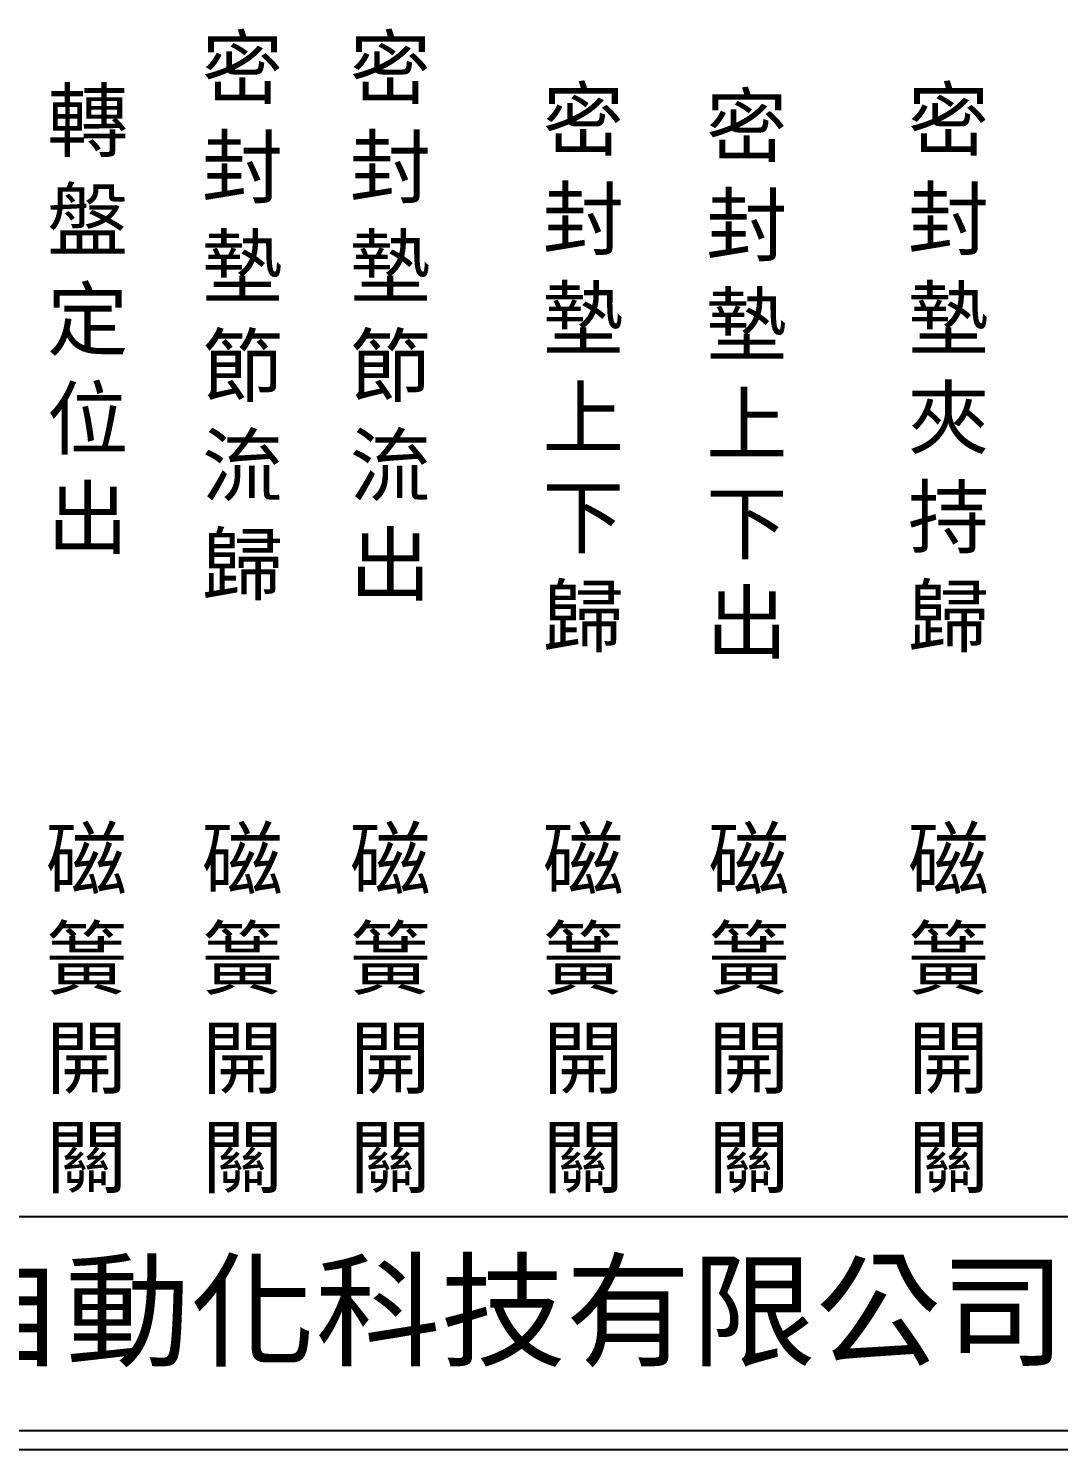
# Model space of a CAD drawing. Extents: x 325 to 612, y 3 to 207.
# Drawn here: x 386.1 to 453.5, y 3 to 96 of the extents above; entities that cross this region are included whole.
import ezdxf

# ---------------------------------------------------------------- set-up
doc = ezdxf.new("R2010")
doc.units = 0
doc.layers.add('圖框層', color=7, linetype='CONTINUOUS')
doc.layers.add('標尺寸層', color=3, linetype='CONTINUOUS')
doc.styles.add('CNS', font='romanc.shx', dxfattribs={"bigfont": 'chineset.shx'})
doc.styles.add('STSL', font='KAIU.TTF')

msp = doc.modelspace()

# ---------------------------------------------------------------- linework, layer by layer
at = {"layer": '圖框層', "color": 7}
for p, q in [((326.569, 18.25), (611.07, 18.25)), ((326.569, 4.25), (611.07, 4.25)), ((325.319, 3), (612.319, 3))]:
    msp.add_line(p, q, dxfattribs=at)

# ---------------------------------------------------------------- texts
at = {"layer": '圖框層', "color": 4, "style": 'STSL'}
msp.add_text('泓陞自動化科技有限公司', height=6, dxfattribs=at).set_placement((363.923, 9.076))
at = {"layer": '標尺寸層', "color": 7, "char_height": 3.9, "width": 4.96081, "attachment_point": 5, "style": 'CNS'}
for s, insert in [('{\\fDFKai-SB|b0|i0|c136|p65;密封墊節流歸}', (400.062, 76.973)), ('{\\fDFKai-SB|b0|i0|c136|p65;密封墊節流出}', (409.738, 76.973)), ('{\\fDFKai-SB|b0|i0|c136|p65;轉盤定位出}', (389.934, 76.767)), ('{\\fDFKai-SB|b0|i0|c136|p65;密封墊上下歸}', (422.367, 73.584)), ('{\\fDFKai-SB|b0|i0|c136|p65;密封墊上下出}', (433.062, 73.173)), ('{\\fDFKai-SB|b0|i0|c136|p65;密封墊夾持歸}', (446.265, 73.584)), ('{\\fDFKai-SB|b0|i0|c136|p65;磁簧開關}', (389.856, 31.684)), ('{\\fDFKai-SB|b0|i0|c136|p65;磁簧開關}', (400.062, 31.684)), ('{\\fDFKai-SB|b0|i0|c136|p65;磁簧開關}', (409.738, 31.684)), ('{\\fDFKai-SB|b0|i0|c136|p65;磁簧開關}', (422.367, 31.684)), ('{\\fDFKai-SB|b0|i0|c136|p65;磁簧開關}', (433.201, 31.684)), ('{\\fDFKai-SB|b0|i0|c136|p65;磁簧開關}', (446.265, 31.684))]:
    msp.add_mtext(s, dxfattribs=dict(at, insert=insert))

doc.saveas('drawing.dxf')
